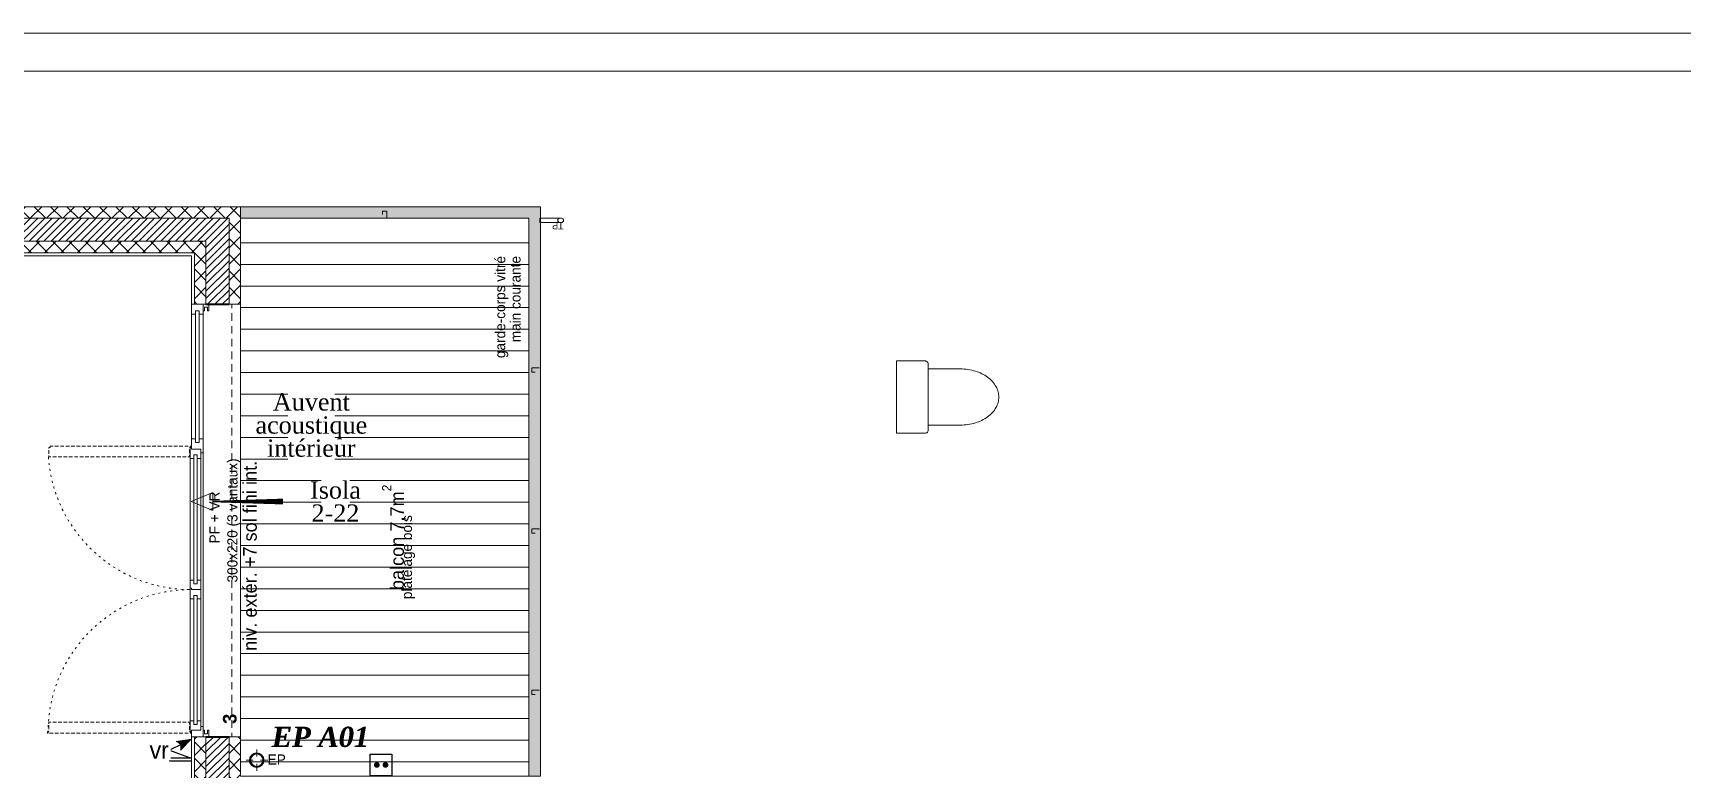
# Model space of a CAD drawing. Header units: centimetres. Extents: x 2666 to 9670, y 1889 to 5633.
# Drawn here: x 5065 to 6209, y 5122 to 5633 of the extents above; entities that cross this region are included whole.
import ezdxf

# ---------------------------------------------------------------- set-up
doc = ezdxf.new("R2010")
doc.units = ezdxf.units.CM
doc.header["$LTSCALE"] = 12.7
for name, pattern in [('Style de ligne -1', [0.83328, 0.41656, -0.41672]), ('Style de ligne -11', [0.694444, 0.41656, -0.277884]), ('Style de ligne -12', [0.328084, 0.109361, -0.218723]), ('Style de ligne -13', [0.295276, 0.19685, -0.098425])]:
    doc.linetypes.add(name, pattern=pattern)
doc.layers.get('0').update_dxf_attribs({"lineweight": 5})
for name, color, linetype, lineweight in [('B GÈnÈral', 7, 'Continuous', 5), ('B Général', 7, 'Continuous', 5), ('C ANNOTATIONS-prestations', 7, 'Continuous', 5), ('Général', 7, 'Continuous', 5), ('prlm-ELEC-CFO', 1, 'Continuous', 25), ('prlm-ZCARTOUCHE', 181, 'Continuous', 13)]:
    doc.layers.add(name, color=color, linetype=linetype, lineweight=lineweight)
doc.layers.add('D SURFACES-shab', color=1, linetype='Continuous', lineweight=5, true_color=0xff0000)
doc.layers.add('prlm-EAU-EPEXT', color=7, linetype='Continuous', lineweight=18, true_color=0x4c8599)
doc.layers.add('prlm-VMC', color=93, linetype='Continuous')
doc.styles.add('Eurostile', font='')
doc.styles.add('Eurostile (bold)', font='')
doc.styles.add('prlm-eau-ep', font='timesbi.ttf', dxfattribs={"height": 18})
doc.styles.add('prlm-elec-cfo', font='comic.ttf', dxfattribs={"height": 12})
doc.styles.add('prlm-vmc', font='pala.ttf', dxfattribs={"height": 14})
doc.styles.add('Times New Roman (bold italic)', font='timesbi.ttf')
doc.styles.get('Eurostile').set_extended_font_data('Eurostile')
doc.styles.get('Eurostile (bold)').set_extended_font_data('Eurostile', bold=True)
pattern_1 = [(135, (0, 0), (-5.656854, -5.656854), []), (225, (0, 0), (-5.656854, 5.656854), [])]
pattern_2 = [(45, (0, 0), (2.4253472, -2.6458333), [])]
pattern_3 = [(225, (0, 0), (5.656854, -5.656854), []), (315, (0, 0), (-5.656854, -5.656854), [])]

# ---------------------------------------------------------------- blocks, each defined once
blk = doc.blocks.new('Groupe-5-1')
at = {"layer": 'B Général', "color": 7, "linetype": 'Continuous', "lineweight": 5}
for p, q in [((5209, 5487.4), (5409, 5487.4)), ((5209, 5472.4), (5409, 5472.4)), ((5209, 5457.4), (5409, 5457.4)), ((5209, 5442.4), (5409, 5442.4)), ((5209, 5427.4), (5409, 5427.4)), ((5209, 5412.4), (5409, 5412.4)), ((5209, 5397.4), (5409, 5397.4)), ((5209, 5382.4), (5409, 5382.4)), ((5209, 5367.4), (5409, 5367.4)), ((5209, 5352.4), (5409, 5352.4)), ((5209, 5337.4), (5409, 5337.4)), ((5209, 5322.4), (5409, 5322.4)), ((5209, 5307.4), (5409, 5307.4)), ((5209, 5292.4), (5409, 5292.4)), ((5209, 5277.4), (5409, 5277.4)), ((5209, 5262.4), (5409, 5262.4)), ((5209, 5247.4), (5409, 5247.4)), ((5209, 5232.4), (5409, 5232.4)), ((5209, 5217.4), (5409, 5217.4)), ((5209, 5202.4), (5409, 5202.4)), ((5209, 5187.4), (5409, 5187.4)), ((5209, 5172.4), (5409, 5172.4)), ((5209, 5157.4), (5409, 5157.4)), ((5209, 5142.4), (5409, 5142.4)), ((5209, 5127.4), (5409, 5127.4))]:
    blk.add_line(p, q, dxfattribs=at)
blk = doc.blocks.new('Groupe-6-1')
at = {"layer": 'B GÈnÈral', "linetype": 'Continuous', "lineweight": 0, "true_color": 0xbbbbbb}
blk.add_hatch(color=9, dxfattribs=at).paths.add_polyline_path([(5417, 5117.4), (5417, 5512.4), (5209, 5512.4), (5209, 5504.4), (5409, 5504.4), (5409, 5117.4)])
at = {"layer": 'B Général', "color": 7, "linetype": 'Continuous', "lineweight": 5, "flags": 128}
blk.add_lwpolyline([(5417, 5117.4), (5417, 5512.4), (5209, 5512.4), (5209, 5504.4), (5409, 5504.4), (5409, 5117.4)], close=True, dxfattribs=at)
at = {"layer": 'B Général', "color": 7, "linetype": 'Continuous', "lineweight": 13, "flags": 128}
blk.add_lwpolyline([(5209, 5504.4), (5409, 5504.4), (5409, 5117.4), (5209, 5117.4)], close=True, dxfattribs=at)
at = {"layer": 'C ANNOTATIONS-prestations', "color": 7, "linetype": 'Style de ligne -1', "lineweight": 5, "flags": 128}
for points in [[(5310.4, 5509.4), (5310.4, 5504.4), (5307.4, 5504.4), (5307.4, 5509.4)], [(5411, 5400.6), (5416, 5400.6), (5416, 5397.6), (5411, 5397.6)], [(5411, 5288.9), (5416, 5288.9), (5416, 5285.9), (5411, 5285.9)], [(5411, 5177.1), (5416, 5177.1), (5416, 5174.1), (5411, 5174.1)]]:
    blk.add_lwpolyline(points, close=True, dxfattribs=at)
at = {"layer": 'B Général', "color": 7}
blk.add_blockref('Groupe-5-1', (0, 0), dxfattribs=at)
at = {"layer": 'B Général', "color": 7, "insert": (5210.8, 5204.3), "char_height": 9.412, "attachment_point": 1, "rotation": 90, "line_spacing_factor": 0.894142, "style": 'Eurostile'}
blk.add_mtext('niv. extér. +7 sol fini int.', dxfattribs=at)
at = {"layer": 'C ANNOTATIONS-prestations', "color": 7, "char_height": 7.059, "attachment_point": 1, "rotation": 90, "line_spacing_factor": 0.894142, "style": 'Eurostile'}
for s, insert in [('garde-corps vitré', (5385.5, 5407.4)), ('main courante', (5396.1, 5418.4)), ('platelage bois', (5320.8, 5240.2))]:
    blk.add_mtext(s, dxfattribs=dict(at, insert=insert))
at = {"layer": 'C ANNOTATIONS-prestations', "insert": (5307.2, 5322), "char_height": 9.412, "attachment_point": 3, "rotation": 90, "line_spacing_factor": 0.894142, "style": 'Eurostile'}
blk.add_mtext('balcon 7,7m{\\H0.6667x;\\S2 ^ ;}', dxfattribs=at)
blk = doc.blocks.new('PF 300.220 + VR (3 vantaux)')
at = {"layer": 'B Général', "color": 7, "linetype": 'Continuous', "lineweight": 13}
for p, q in [((-150, 7), (-150, 17)), ((150, 7), (150, 17))]:
    blk.add_line(p, q, dxfattribs=at)
at = {"layer": 'B Général', "color": 7, "linetype": 'Continuous', "lineweight": 35}
for p, q in [((-150, 7), (-150, -9)), ((150, 7), (150, -9))]:
    blk.add_line(p, q, dxfattribs=at)
at = {"layer": 'B Général'}
blk.add_line((-143, 9), (47, 9), dxfattribs=at)
at = {"layer": 'B Général', "color": 7, "linetype": 'Style de ligne -13', "lineweight": 5, "flags": 128}
for points in [[(-147.5, 117), (-146.5, 117), (-146.5, 116), (-140, 116), (-140, 18.5), (-146.5, 18.5), (-146.5, 17.5), (-147.5, 17.5)], [(51.5, 115), (50.5, 115), (50.5, 116), (44, 116), (44, 18.5), (50.5, 18.5), (50.5, 17.5), (51.5, 17.5)]]:
    blk.add_lwpolyline(points, close=True, dxfattribs=at)
at = {"layer": 'B Général', "lineweight": 5, "flags": 128}
for points in [[(-143, 10.5), (-143, 9), (-150, 9), (-150, 17), (-145.5, 17), (-145.5, 10.5)], [(-54.5, 18), (-139, 18), (-139, 15.5), (-54.5, 15.5)], [(-54.5, 13), (-139, 13), (-139, 10.5), (-54.5, 10.5)], [(-41.5, 18), (43, 18), (43, 15.5), (-41.5, 15.5)], [(-41.5, 13), (43, 13), (43, 10.5), (-41.5, 10.5)], [(56.5, 17), (56.5, 14.2), (54, 14.2), (54, 11.8), (56.5, 11.8), (56.5, 9), (47, 9), (47, 10.5), (49.5, 10.5), (49.5, 17)], [(145.5, 14.2), (54, 14.2), (54, 11.8), (145.5, 11.8)], [(143, 17), (56.5, 17), (56.5, 14.2), (143, 14.2)], [(143, 11.8), (56.5, 11.8), (56.5, 9), (143, 9)], [(145.5, 14.2), (143, 14.2), (143, 17), (150, 17), (150, 9), (143, 9), (143, 11.8), (145.5, 11.8)], [(-150, 9), (-150, 5), (-145.5, 5), (-145.5, 6), (-148, 6), (-148, 8), (-145.5, 8), (-145.5, 9)], [(150, 9), (150, 5), (145.5, 5), (145.5, 6), (148, 6), (148, 8), (145.5, 8), (145.5, 9)]]:
    blk.add_lwpolyline(points, close=True, dxfattribs=at)
at = {"layer": 'B Général', "color": 7, "linetype": 'Continuous', "lineweight": 5, "flags": 128}
for points in [[(-139, 15.5), (-141.5, 15.5), (-141.5, 13), (-139, 13), (-139, 10.5), (-145.5, 10.5), (-145.5, 17), (-146.5, 17), (-146.5, 18), (-139, 18)], [(-54.5, 15.5), (-52, 15.5), (-52, 13), (-54.5, 13), (-54.5, 10.5), (-48, 10.5), (-48, 17), (-47, 17), (-47, 18), (-54.5, 18)], [(-41.5, 15.5), (-44, 15.5), (-44, 13), (-41.5, 13), (-41.5, 10.5), (-48, 10.5), (-48, 17), (-47, 17), (-47, 18), (-41.5, 18)], [(43, 15.5), (45.5, 15.5), (45.5, 13), (43, 13), (43, 10.5), (49.5, 10.5), (49.5, 17), (50.5, 17), (50.5, 18), (43, 18)]]:
    blk.add_lwpolyline(points, close=True, dxfattribs=at)
at = {"layer": 'B Général', "color": 7, "linetype": 'Style de ligne -11', "lineweight": 5, "flags": 128}
blk.add_lwpolyline([(-150, 9), (150, 9), (150, -11), (-150, -11)], close=True, dxfattribs=at)
at = {"layer": 'B Général', "lineweight": 13, "flags": 128}
blk.add_lwpolyline([(150, -9), (150, -17), (-150, -17), (-150, -9)], dxfattribs=at)
at = {"layer": 'B Général'}
for centre in [(-147, 17.5), (51, 17.5)]:
    blk.add_circle(centre, 0.5, dxfattribs=at)
at = {"layer": 'B Général', "color": 7, "linetype": 'Style de ligne -12', "lineweight": 5}
for centre, start, end in [((-147, 17.5), 0.2938, 90.2879), ((51, 17.5), 94.0649, 179.7062)]:
    blk.add_arc(centre, 99, start, end, dxfattribs=at)
at = {"layer": 'B Général', "insert": (2, 4.6), "char_height": 7.06, "attachment_point": 2, "rotation": 360, "line_spacing_factor": 0.894142, "style": 'Eurostile'}
blk.add_mtext('PF + VR', dxfattribs=at)
at = {"layer": 'C ANNOTATIONS-prestations', "rotation": 360, "line_spacing_factor": 0.894142}
for s, insert, char_height, attachment_point, style in [('3', (-141.1, -4.8), 9.41, 1, 'Eurostile (bold)'), ('300x220 (3 vantaux) ', (0, -7.8), 7.059, 2, 'Eurostile')]:
    blk.add_mtext(s, dxfattribs=dict(at, insert=insert, char_height=char_height, attachment_point=attachment_point, style=style))
blk = doc.blocks.new('EP')
at = {"layer": 'B GÈnÈral', "linetype": 'Continuous', "lineweight": 0}
h = blk.add_hatch(color=7, dxfattribs=at)
edge = h.paths.add_edge_path()
edge.add_arc((0, 0), 5, 0, 180, ccw=False)
edge.add_arc((0, 0), 5, 180, 360, ccw=False)
edge = h.paths.add_edge_path()
edge.add_arc((0, 0), 4.33, 0, 180, ccw=False)
edge.add_arc((0, 0), 4.33, 180, 360, ccw=False)
at = {"layer": 'B Général', "color": 7, "linetype": 'Continuous', "lineweight": 5}
for p, q in [((-7.5, 0), (-2.5, 0)), ((0, 7.5), (0, 2.5)), ((7.5, 0), (2.5, 0)), ((0, -7.5), (0, -2.5))]:
    blk.add_line(p, q, dxfattribs=at)
at = {"layer": 'B Général', "color": 7, "linetype": 'Continuous', "lineweight": 5, "flags": 128}
for points in [[(-5, 0, -1), (5, 0, -1)], [(-4.3, 0, -1), (4.3, 0, -1)]]:
    blk.add_lwpolyline(points, format="xyb", close=True, dxfattribs=at)
at = {"layer": 'C ANNOTATIONS-prestations', "insert": (7.5, 4), "char_height": 7.06, "attachment_point": 1, "line_spacing_factor": 0.894142, "style": 'Eurostile'}
blk.add_mtext('EP', dxfattribs=at)
blk = doc.blocks.new('xi.epext')
at = {"layer": 'prlm-EAU-EPEXT', "color": 7, "linetype": 'Continuous', "lineweight": 18}
blk.add_circle((0, 0), 5, dxfattribs=at)
blk = doc.blocks.new('Groupe-30-1')
at = {"layer": 'prlm-EAU-EPEXT'}
blk.add_blockref('xi.epext', (5220.3, 5128.5), dxfattribs=at)
at = {"layer": 'prlm-EAU-EPEXT', "insert": (5230.8, 5151.7), "char_height": 13.99, "width": 86.195, "attachment_point": 1, "line_spacing_factor": 1.004802, "style": 'Times New Roman (bold italic)'}
blk.add_mtext('EP A01', dxfattribs=at)
blk = doc.blocks.new('TP')
at = {"linetype": 'Continuous', "lineweight": 5, "flags": 128}
blk.add_lwpolyline([(-6.7, -5, -1), (-6.7, -2), (8.3, -2), (8.3, -5)], format="xyb", close=True, dxfattribs=at)
at = {"linetype": 'Continuous', "lineweight": 5}
blk.add_arc((-5.7, -3.5), 1.5, 270, 90, dxfattribs=at)
at = {"insert": (-8.3, -2), "char_height": 4.71, "attachment_point": 7, "line_spacing_factor": 0.894142, "style": 'Eurostile'}
blk.add_mtext('TP', dxfattribs=at)
blk = doc.blocks.new('xi.EA')
at = {"layer": 'prlm-VMC', "color": 0, "linetype": 'ByBlock', "lineweight": 5, "flags": 128}
blk.add_lwpolyline([(-6.2, -15), (6.2, -15), (0, 0)], close=True, dxfattribs=at)
at = {"layer": 'prlm-VMC', "color": 0, "linetype": 'ByBlock', "lineweight": -2, "flags": 128}
blk.add_lwpolyline([(0, -15, 1, 4, 0), (0, -63.6, 1, 1, 0)], format="xyseb", dxfattribs=at)
at = {"layer": 'prlm-VMC', "color": 0, "linetype": 'ByBlock', "lineweight": 5}
blk.add_solid([(0, 0), (6.2, -15), (-6.2, -15), (0, 0)], dxfattribs=at)
blk = doc.blocks.new('xi.PC-EXT')
at = {"layer": 'prlm-ELEC-CFO', "color": 0, "linetype": 'ByBlock', "lineweight": -2, "flags": 128}
blk.add_lwpolyline([(-7.5, 7.5), (7.5, 7.5), (7.5, -7.5), (-7.5, -7.5)], close=True, dxfattribs=at)
at = {"layer": 'prlm-ELEC-CFO', "color": 0, "linetype": 'ByBlock', "lineweight": 5, "const_width": 2}
for points in [[(-4, 0, 1), (-2, 0, 1)], [(2, 0, 1), (4, 0, 1)]]:
    blk.add_lwpolyline(points, format="xyb", close=True, dxfattribs=at)
blk = doc.blocks.new('xi.VR')
at = {"layer": 'prlm-ELEC-CFO', "lineweight": 5}
blk.add_hatch(color=0, dxfattribs=at).paths.add_polyline_path([(-3, 6), (-0.1, 3.7), (0, 0), (7.5, 7.5)])
at = {"layer": 'prlm-ELEC-CFO', "color": 0}
for points in [[(1, 4.2), (-7.5, 0), (7.5, -5.5), (-7.5, -5.5), (-7.5, -7.5), (7.5, -7.5)], [(-3, 6), (7.5, 7.5), (0, 0)]]:
    blk.add_lwpolyline(points, dxfattribs=at)
blk = doc.blocks.new('200_wc-2')
at = {"layer": 'B Général', "color": 7, "linetype": 'Continuous', "lineweight": 5}
for p, q in [((-25, -20.1), (-25, 0)), ((-24.9, 0.1), (24.9, 0.1)), ((25, -20.1), (25, 0)), ((-19.5, -44.2), (-19.5, -21.9)), ((19.5, -44.2), (19.5, -21.9))]:
    blk.add_line(p, q, dxfattribs=at)
at = {"layer": 'B Général', "color": 7, "linetype": 'Continuous', "lineweight": 5, "flags": 128}
blk.add_lwpolyline([(-25, -20.1), (-24.9, -20.6), (-24.8, -20.9), (-24.6, -21.2), (-24.3, -21.4), (-23.9, -21.7), (-23.4, -21.9), (-23.1, -21.9), (23.2, -21.9), (23.6, -21.9), (23.9, -21.7), (24.2, -21.5), (24.4, -21.3), (24.6, -21.1), (24.8, -20.8), (24.9, -20.5), (24.9, -20.3), (25, -20.1)], dxfattribs=at)
for points in [[(-19.5, -44.2), (-19.5, -44.2, 0.036537), (-19.1, -49.5, 0.035337), (-17.9, -54.7), (-17.9, -54.8, 0.041299), (-16.2, -59.1), (-16.2, -59.1), (-16.2, -59.1, 0.041783), (-13.8, -63.1, 0.053503), (-10.8, -66.4), (-10.8, -66.4, 0.054816), (-7.1, -69), (-7.1, -69, 0.063755), (-3.7, -70.4), (-3.7, -70.4, 0.064897), (0, -70.9)], [(0, -70.9, 0.064897), (3.7, -70.4), (3.7, -70.4, 0.063726), (7.1, -69), (7.1, -69, 0.054816), (10.8, -66.4), (10.8, -66.4, 0.053503), (13.8, -63.1, 0.041783), (16.2, -59.1), (16.2, -59.1), (16.2, -59.1, 0.041299), (17.9, -54.8), (17.9, -54.7, 0.035337), (19.1, -49.5, 0.036556), (19.5, -44.2)]]:
    blk.add_lwpolyline(points, format="xyb", dxfattribs=at)
at = {"layer": 'B Général', "color": 7, "linetype": 'Continuous', "lineweight": 5}
for centre, start, end in [((-24.9, 0), 90, 180), ((24.9, 0), 0, 90)]:
    blk.add_arc(centre, 0.1, start, end, dxfattribs=at)

msp = doc.modelspace()

# ---------------------------------------------------------------- hatches: boundary and pattern name
at = {"layer": 'B GÈnÈral', "linetype": 'Continuous', "lineweight": 5, "true_color": 0x808080}
h = msp.add_hatch(dxfattribs=at)
h.set_pattern_fill('02_ISOLANT', color=8, angle=180, style=0, pattern_type=2)
h.set_pattern_definition(pattern_3)
h.paths.add_polyline_path([(5201, 5504.4), (5209, 5512.4), (4814, 5512.4), (4814, 5504.4)])
at = {"layer": 'B GÈnÈral', "linetype": 'Continuous', "lineweight": 5}
h = msp.add_hatch(dxfattribs=at)
h.set_pattern_fill('50_BETON', style=0, pattern_type=2)
h.set_pattern_definition(pattern_2)
h.paths.add_polyline_path([(5185, 5488.4), (5201, 5504.4), (4814, 5504.4), (4814, 5488.4)])
h = msp.add_hatch(dxfattribs=at)
h.set_pattern_fill('50_BETON', style=0, pattern_type=2)
h.set_pattern_definition(pattern_2)
h.paths.add_polyline_path([(5185, 5444.8), (5201, 5444.8), (5201, 5504.4), (5185, 5488.4)])
at = {"layer": 'B GÈnÈral', "linetype": 'Continuous', "lineweight": 5, "true_color": 0x808080}
h = msp.add_hatch(dxfattribs=at)
h.set_pattern_fill('02_ISOLANT', color=8, angle=90, style=0, pattern_type=2)
h.set_pattern_definition(pattern_1)
h.paths.add_polyline_path([(5201, 5444.8), (5209, 5444.8), (5209, 5512.4), (5201, 5504.4)])
h = msp.add_hatch(dxfattribs=at)
h.set_pattern_fill('02_ISOLANT', color=8, angle=180, style=0, pattern_type=2)
h.set_pattern_definition(pattern_3)
h.paths.add_polyline_path([(5177, 5480.4), (5185, 5488.4), (4814, 5488.4), (4814, 5480.4)])
h = msp.add_hatch(dxfattribs=at)
h.set_pattern_fill('02_ISOLANT', color=8, angle=90, style=0, pattern_type=2)
h.set_pattern_definition(pattern_1)
h.paths.add_polyline_path([(5177, 5444.8), (5185, 5444.8), (5185, 5488.4), (5177, 5480.4)])
h = msp.add_hatch(dxfattribs=at)
h.set_pattern_fill('02_ISOLANT', color=8, angle=90, style=0, pattern_type=2)
h.set_pattern_definition(pattern_1)
h.paths.add_polyline_path([(5177, 5085.3), (5185, 5093.3), (5185, 5144.8), (5177, 5144.8)])
at = {"layer": 'B GÈnÈral', "linetype": 'Continuous', "lineweight": 5}
h = msp.add_hatch(dxfattribs=at)
h.set_pattern_fill('50_BETON', style=0, pattern_type=2)
h.set_pattern_definition(pattern_2)
h.paths.add_polyline_path([(5185, 5093.3), (5201, 5109.3), (5201, 5144.8), (5185, 5144.8)])
at = {"layer": 'B GÈnÈral', "linetype": 'Continuous', "lineweight": 5, "true_color": 0x808080}
h = msp.add_hatch(dxfattribs=at)
h.set_pattern_fill('02_ISOLANT', color=8, angle=90, style=0, pattern_type=2)
h.set_pattern_definition(pattern_1)
h.paths.add_polyline_path([(5201, 5109.3), (5209, 5117.3), (5209, 5144.8), (5201, 5144.8)])

# ---------------------------------------------------------------- linework, layer by layer
at = {"layer": 'B Général', "color": 7, "linetype": 'Continuous', "lineweight": 5}
for p, q in [((5209, 5512.4), (4814, 5512.4)), ((5201, 5504.4), (4814, 5504.4)), ((5201, 5444.8), (5201, 5504.4)), ((5209, 5444.8), (5209, 5512.4)), ((5185, 5488.4), (4814, 5488.4)), ((5177, 5480.4), (4814, 5480.4)), ((5177, 5480.4), (4814, 5480.4)), ((5175, 5478.4), (4814, 5478.4)), ((5175, 5444.8), (5175, 5478.4)), ((5177, 5444.8), (5177, 5480.4)), ((5177, 5444.8), (5177, 5480.4)), ((5185, 5444.8), (5185, 5488.4)), ((5175, 5083.3), (5175, 5144.8)), ((5177, 5085.3), (5177, 5144.8)), ((5177, 5085.3), (5177, 5144.8)), ((5185, 5093.3), (5185, 5144.8)), ((5201, 5109.3), (5201, 5144.8)), ((5209, 5117.3), (5209, 5144.8))]:
    msp.add_line(p, q, dxfattribs=at)
at = {"layer": 'B Général', "color": 7, "linetype": 'Continuous', "lineweight": 13}
for p, q in [((5209, 5512.4), (4814, 5512.4)), ((5209, 5444.8), (5209, 5512.4)), ((5175, 5478.4), (4814, 5478.4)), ((5175, 5444.8), (5175, 5478.4)), ((5209, 5444.8), (5175, 5444.8)), ((5209, 5144.8), (5175, 5144.8)), ((5175, 5083.3), (5175, 5144.8)), ((5209, 5117.3), (5209, 5144.8))]:
    msp.add_line(p, q, dxfattribs=at)
at = {"layer": 'B Général', "color": 7, "linetype": 'Continuous', "lineweight": 18}
for p, q in [((5201, 5504.4), (4814, 5504.4)), ((5201, 5444.8), (5201, 5504.4)), ((5185, 5488.4), (4814, 5488.4)), ((5185, 5444.8), (5185, 5488.4)), ((5185, 5093.3), (5185, 5144.8)), ((5201, 5109.3), (5201, 5144.8))]:
    msp.add_line(p, q, dxfattribs=at)
at = {"layer": 'D SURFACES-shab', "color": 30, "linetype": 'Continuous', "lineweight": 5, "true_color": 0xff6633, "flags": 128}
msp.add_lwpolyline([(5409, 5117.3), (5409, 5504.4), (5209, 5504.4), (5209, 5117.3)], close=True, dxfattribs=at)

# ---------------------------------------------------------------- block references
at = {"layer": 'B Général', "color": 7}
for name, p in [('Groupe-6-1', (0, 0)), ('EP', (5220.3, 5128.5))]:
    msp.add_blockref(name, p, dxfattribs=at)
for name, p, rotation in [('TP', (5424.8, 5499.4), 179.9999999999968), ('PF 300.220 + VR (3 vantaux)', (5192, 5294.8), 90)]:
    msp.add_blockref(name, p, dxfattribs=dict(at, rotation=rotation))
at = {"layer": 'B Général', "rotation": 90}
msp.add_blockref('200_wc-2', (5664, 5380.4), dxfattribs=at)
at = {"layer": 'Général', "color": 7}
msp.add_blockref('Groupe-30-1', (0, 0), dxfattribs=at)
at = {"layer": 'prlm-EAU-EPEXT'}
msp.add_blockref('xi.epext', (5220.1, 5128.5), dxfattribs=at)
at = {"layer": 'prlm-ELEC-CFO'}
for name, p in [('xi.VR', (5167.3, 5135.5)), ('xi.PC-EXT', (5306.5, 5125.2))]:
    msp.add_blockref(name, p, dxfattribs=at)
at = {"layer": 'prlm-VMC', "rotation": 90.00000010423229}
msp.add_blockref('xi.EA', (5174.8, 5307.9), dxfattribs=at)

# ---------------------------------------------------------------- texts
at = {"layer": 'prlm-EAU-EPEXT', "insert": (5230.5, 5151.6), "char_height": 14, "attachment_point": 1, "style": 'prlm-eau-ep'}
msp.add_mtext_dynamic_manual_height_columns('EP A01', width=86.195, gutter_width=75, heights=[0], dxfattribs=at)

# ---------------------------------------------------------------- next in the draw order: texts
at = {"layer": 'prlm-ELEC-CFO', "lineweight": 20, "insert": (5152.6, 5135.5), "char_height": 12, "attachment_point": 5, "line_spacing_factor": 0.8, "style": 'prlm-elec-cfo', "bg_fill": 3, "box_fill_scale": 1.1, "bg_fill_color": 256, "bg_fill_transparency": 0}
msp.add_mtext('vr', dxfattribs=at)
at = {"layer": 'prlm-VMC', "insert": (5258.1, 5360.9), "char_height": 12, "width": 20.51, "attachment_point": 5, "line_spacing_factor": 0.8, "style": 'prlm-vmc', "bg_fill": 2}
msp.add_mtext('Auvent acoustique intérieur', dxfattribs=at)
at = {"layer": 'prlm-VMC', "insert": (5274.8, 5307.9), "char_height": 12, "width": 17.398, "attachment_point": 5, "line_spacing_factor": 0.8, "style": 'prlm-vmc', "bg_fill": 3, "box_fill_scale": 1.1, "bg_fill_color": 256, "bg_fill_transparency": 0}
msp.add_mtext('Isola\\P2-22', dxfattribs=at)

# ---------------------------------------------------------------- next in the draw order: linework, layer by layer
at = {"layer": 'prlm-ZCARTOUCHE'}
for points in [[(2666.4, 5632.9), (7917.7, 5632.9), (7917.7, 2421.4), (2666.4, 2421.4)], [(2695.2, 2450.2), (7887.4, 2450.2), (7887.4, 5606.4), (2695.2, 5606.4)]]:
    msp.add_lwpolyline(points, close=True, dxfattribs=at)

doc.saveas('drawing.dxf')
